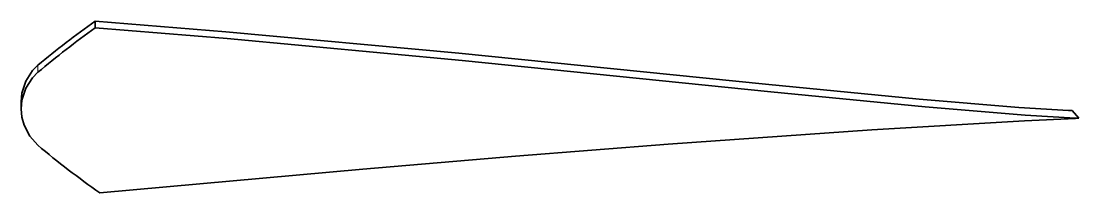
# Model space of a CAD drawing. Extents: x 189 to 237, y -27 to 152.
# Drawn here: x 188.62 to 231.42, y 145.02 to 151.97 of the extents above.
import ezdxf

# ---------------------------------------------------------------- set-up
doc = ezdxf.new("R2010")
doc.units = 0

msp = doc.modelspace()

# ---------------------------------------------------------------- linework, layer by layer
at = {"color": 7, "lineweight": 35, "ltscale": 0.006791}
msp.add_line((191.612442, 151.966614), (191.619095, 151.695038), dxfattribs=at)
at = {"color": 7, "lineweight": 13, "ltscale": 0.007225}
msp.add_line((189.295456, 149.898956), (189.297348, 150.187958), dxfattribs=at)
at = {"color": 7, "lineweight": 35, "ltscale": 0.007283}
msp.add_line((188.618912, 148.416229), (188.617996, 148.70755), dxfattribs=at)
at = {"color": 7, "lineweight": 35, "ltscale": 0.003528}
msp.add_line((231.145157, 148.353348), (231.004196, 148.359787), dxfattribs=at)
at = {"color": 7, "lineweight": 35, "ltscale": 0.010459}
msp.add_line((231.418137, 148.036301), (231.145157, 148.353348), dxfattribs=at)
at = {"color": 7, "lineweight": 35, "ltscale": 0.003548}
msp.add_line((231.418137, 148.036301), (231.276352, 148.042862), dxfattribs=at)
at = {"color": 7, "lineweight": 35, "ltscale": 0.003274}
msp.add_line((231.287277, 148.031067), (231.418137, 148.036301), dxfattribs=at)
at = {"color": 7, "lineweight": 35}
for points in [[(231.004196, 148.359787), (228.985336, 148.480255), (224.954269, 148.814407), (218.743027, 149.417603), (206.326035, 150.670853), (196.897324, 151.540543), (191.612442, 151.966614)], [(231.276352, 148.042862), (229.249802, 148.164841), (225.203354, 148.50235), (218.956741, 149.112289), (206.46907, 150.379547), (196.960464, 151.26178), (191.619095, 151.695038)], [(188.617996, 148.70755), (188.648483, 149.059494), (188.802414, 149.544983), (189.075516, 149.968964), (189.297348, 150.187958)], [(188.618912, 148.416229), (188.649246, 148.76825), (188.802475, 149.254166), (189.074417, 149.679031), (189.295456, 149.898956)], [(189.295456, 146.94606), (188.963425, 147.310516), (188.734818, 147.755066), (188.648636, 148.080231), (188.618912, 148.416229)], [(231.287277, 148.031067), (229.224197, 147.931732), (223.038406, 147.568985), (214.797012, 146.988235), (208.619919, 146.499634), (202.445541, 145.977936), (191.799789, 145.022629)]]:
    msp.add_lwpolyline(points, dxfattribs=at)
for centre, radius, start, end in [((213.172501, 121.511917), 37.313951, 125.296132, 129.780151), ((212.681351, 122.048988), 36.366378, 125.392178, 130.020519), ((212.615372, 174.712311), 36.259808, 229.974276, 234.965492)]:
    msp.add_arc(centre, radius, start, end, dxfattribs=at)

doc.saveas('drawing.dxf')
